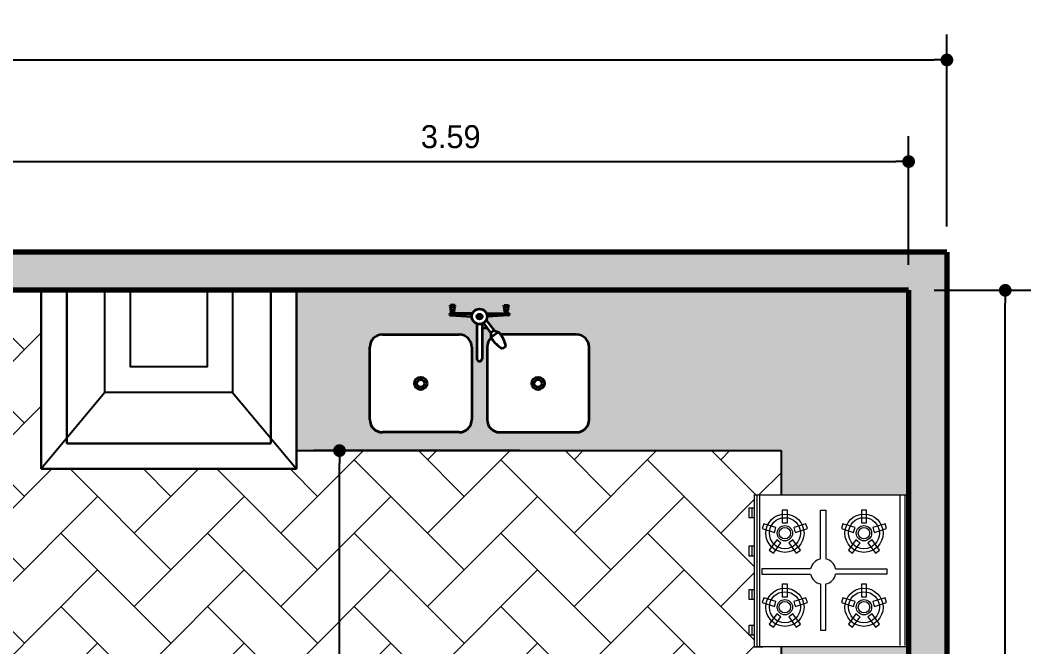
# Model space of a CAD drawing. Header units: millimetres. Extents: x 971.3 to 1010.6, y 593 to 619.8.
# Drawn here: x 978.491 to 982.452, y 617.373 to 619.828 of the extents above; entities that cross this region are included whole.
import ezdxf

# ---------------------------------------------------------------- set-up
doc = ezdxf.new("R2010")
doc.units = ezdxf.units.MM
doc.linetypes.add('ACAD_ISO10W100', pattern=[18.5, 12, -3, 0.5, -3])
for name, color, linetype, lineweight in [('1', 253, 'Continuous', 0), ('_mobiliário', 7, 'Continuous', 5), ('csco', 7, 'Continuous', 70), ('mesa', 7, 'Continuous', 9), ('www.dwgfree.com', 7, 'Continuous', 70)]:
    doc.layers.add(name, color=color, linetype=linetype, lineweight=lineweight)
doc.layers.add('MOBIL', color=7, linetype='Continuous')
doc.layers.add('MUEBLES', color=7, linetype='Continuous', lineweight=13, true_color=0x584b49)
doc.styles.get("Standard").update_dxf_attribs({"font": 'stylu.ttf'})
doc.dimstyles.new('1-75', dxfattribs={"dimtxt": 0.09, "dimasz": 0.05, "dimexe": 0.1, "dimexo": 0.1, "dimgap": 0.05, "dimtad": 1, "dimzin": 4, "dimdsep": 46, "dimtxsty": 'Standard', "dimblk": 'DOT', "dimcen": 0.09, "dimclrd": 250, "dimclre": 250, "dimclrt": 7, "dimaunit": 1, "dimazin": 0, "dimtfac": 1, "dimtix": 1, "dimtmove": 1, "dimatfit": 3, "dimfxl": 0.5, "dimtolj": 1, "dimtzin": 0, "dimarcsym": 0})

# ---------------------------------------------------------------- blocks, each defined once
blk = doc.blocks.new('COC')
for p, q in [((-0.2975, 0), (0.2975, 0)), ((0.2975, 0), (0.2975, -0.6)), ((-0.2975, -0.015), (0.2925, -0.015)), ((-0.2975, -0.035), (0.2925, -0.035)), ((-0.1658, -0.0863, 0.87), (-0.1848, -0.0925, 0.87)), ((-0.1848, -0.0925, 0.87), (-0.1694, -0.14, 0.87)), ((-0.1504, -0.1339, 0.87), (-0.1658, -0.0863, 0.87)), ((-0.0806, -0.114, 0.87), (-0.121, -0.1434, 0.87)), ((-0.0688, -0.1302, 0.87), (-0.0806, -0.114, 0.87)), ((-0.0075, -0.085, 0.87), (0.0125, -0.085, 0.87)), ((-0.0075, -0.286, 0.87), (-0.0075, -0.085, 0.87)), ((0.0125, -0.085, 0.87), (0.0125, -0.286, 0.87)), ((0.1242, -0.0863, 0.87), (0.1052, -0.0925, 0.87)), ((0.1052, -0.0925, 0.87), (0.1206, -0.14, 0.87)), ((0.1396, -0.1339, 0.87), (0.1242, -0.0863, 0.87)), ((0.2094, -0.114, 0.87), (0.169, -0.1434, 0.87)), ((0.2212, -0.1302, 0.87), (0.2094, -0.114, 0.87)), ((-0.1694, -0.14, 0.87), (-0.1599, -0.137, 0.87)), ((-0.1599, -0.137, 0.87), (-0.1504, -0.1339, 0.87)), ((-0.121, -0.1434, 0.87), (-0.1151, -0.1515, 0.87)), ((-0.1151, -0.1515, 0.87), (-0.1093, -0.1596, 0.87)), ((-0.1093, -0.1596, 0.87), (-0.0688, -0.1302, 0.87)), ((0.1206, -0.14, 0.87), (0.1301, -0.137, 0.87)), ((0.1301, -0.137, 0.87), (0.1396, -0.1339, 0.87)), ((0.169, -0.1434, 0.87), (0.1749, -0.1515, 0.87)), ((0.1749, -0.1515, 0.87), (0.1807, -0.1596, 0.87)), ((0.1807, -0.1596, 0.87), (0.2212, -0.1302, 0.87)), ((-0.2375, -0.165, 0.87), (-0.2375, -0.185, 0.87)), ((-0.1875, -0.165, 0.87), (-0.2375, -0.165, 0.87)), ((-0.2375, -0.185, 0.87), (-0.1875, -0.185, 0.87)), ((-0.1875, -0.175, 0.87), (-0.1875, -0.165, 0.87)), ((-0.1875, -0.185, 0.87), (-0.1875, -0.175, 0.87)), ((-0.1093, -0.1904, 0.87), (-0.1151, -0.1985, 0.87)), ((-0.0688, -0.2198, 0.87), (-0.1093, -0.1904, 0.87)), ((0.0525, -0.165, 0.87), (0.0525, -0.185, 0.87)), ((0.1025, -0.165, 0.87), (0.0525, -0.165, 0.87)), ((0.0525, -0.185, 0.87), (0.1025, -0.185, 0.87)), ((0.1025, -0.175, 0.87), (0.1025, -0.165, 0.87)), ((0.1025, -0.185, 0.87), (0.1025, -0.175, 0.87)), ((0.1807, -0.1904, 0.87), (0.1749, -0.1985, 0.87)), ((0.2212, -0.2198, 0.87), (0.1807, -0.1904, 0.87)), ((-0.1694, -0.21, 0.87), (-0.1848, -0.2575, 0.87)), ((-0.1599, -0.213, 0.87), (-0.1694, -0.21, 0.87)), ((-0.1658, -0.2637, 0.87), (-0.1504, -0.2161, 0.87)), ((-0.1504, -0.2161, 0.87), (-0.1599, -0.213, 0.87)), ((-0.1151, -0.1985, 0.87), (-0.121, -0.2066, 0.87)), ((-0.121, -0.2066, 0.87), (-0.0806, -0.236, 0.87)), ((-0.0806, -0.236, 0.87), (-0.0688, -0.2198, 0.87)), ((0.1206, -0.21, 0.87), (0.1052, -0.2575, 0.87)), ((0.1301, -0.213, 0.87), (0.1206, -0.21, 0.87)), ((0.1242, -0.2637, 0.87), (0.1396, -0.2161, 0.87)), ((0.1396, -0.2161, 0.87), (0.1301, -0.213, 0.87)), ((0.1749, -0.1985, 0.87), (0.169, -0.2066, 0.87)), ((0.169, -0.2066, 0.87), (0.2094, -0.236, 0.87)), ((0.2094, -0.236, 0.87), (0.2212, -0.2198, 0.87)), ((-0.1848, -0.2575, 0.87), (-0.1658, -0.2637, 0.87)), ((0.1052, -0.2575, 0.87), (0.1242, -0.2637, 0.87)), ((-0.2375, -0.325, 0.87), (-0.0465, -0.325, 0.87)), ((-0.2375, -0.345, 0.87), (-0.2375, -0.325, 0.87)), ((-0.0465, -0.345, 0.87), (-0.2375, -0.345, 0.87)), ((0.2325, -0.325, 0.87), (0.0515, -0.325, 0.87)), ((0.0515, -0.345, 0.87), (0.2325, -0.345, 0.87)), ((0.2325, -0.345, 0.87), (0.2325, -0.325, 0.87)), ((-0.0075, -0.384, 0.87), (-0.0075, -0.575, 0.87)), ((0.0125, -0.575, 0.87), (0.0125, -0.384, 0.87)), ((-0.1658, -0.3963, 0.87), (-0.1848, -0.4025, 0.87)), ((-0.1848, -0.4025, 0.87), (-0.1694, -0.45, 0.87)), ((-0.1504, -0.4439, 0.87), (-0.1658, -0.3963, 0.87)), ((-0.0806, -0.424, 0.87), (-0.121, -0.4534, 0.87)), ((-0.0688, -0.4402, 0.87), (-0.0806, -0.424, 0.87)), ((0.1242, -0.3963, 0.87), (0.1052, -0.4025, 0.87)), ((0.1052, -0.4025, 0.87), (0.1206, -0.45, 0.87)), ((0.1396, -0.4439, 0.87), (0.1242, -0.3963, 0.87)), ((0.2094, -0.424, 0.87), (0.169, -0.4534, 0.87)), ((0.2212, -0.4402, 0.87), (0.2094, -0.424, 0.87)), ((-0.2375, -0.475, 0.87), (-0.2375, -0.495, 0.87)), ((-0.1875, -0.475, 0.87), (-0.2375, -0.475, 0.87)), ((-0.1875, -0.485, 0.87), (-0.1875, -0.475, 0.87)), ((-0.1694, -0.45, 0.87), (-0.1599, -0.447, 0.87)), ((-0.1599, -0.447, 0.87), (-0.1504, -0.4439, 0.87)), ((-0.121, -0.4534, 0.87), (-0.1151, -0.4615, 0.87)), ((-0.1151, -0.4615, 0.87), (-0.1093, -0.4696, 0.87)), ((-0.1093, -0.4696, 0.87), (-0.0688, -0.4402, 0.87)), ((0.0525, -0.475, 0.87), (0.0525, -0.495, 0.87)), ((0.1025, -0.475, 0.87), (0.0525, -0.475, 0.87)), ((0.1025, -0.485, 0.87), (0.1025, -0.475, 0.87)), ((0.1206, -0.45, 0.87), (0.1301, -0.447, 0.87)), ((0.1301, -0.447, 0.87), (0.1396, -0.4439, 0.87)), ((0.169, -0.4534, 0.87), (0.1749, -0.4615, 0.87)), ((0.1749, -0.4615, 0.87), (0.1807, -0.4696, 0.87)), ((0.1807, -0.4696, 0.87), (0.2212, -0.4402, 0.87)), ((-0.2375, -0.495, 0.87), (-0.1875, -0.495, 0.87)), ((-0.1875, -0.495, 0.87), (-0.1875, -0.485, 0.87)), ((-0.1151, -0.5085, 0.87), (-0.121, -0.5166, 0.87)), ((-0.1093, -0.5004, 0.87), (-0.1151, -0.5085, 0.87)), ((-0.0688, -0.5298, 0.87), (-0.1093, -0.5004, 0.87)), ((0.0525, -0.495, 0.87), (0.1025, -0.495, 0.87)), ((0.1025, -0.495, 0.87), (0.1025, -0.485, 0.87)), ((0.1749, -0.5085, 0.87), (0.169, -0.5166, 0.87)), ((0.1807, -0.5004, 0.87), (0.1749, -0.5085, 0.87)), ((0.2212, -0.5298, 0.87), (0.1807, -0.5004, 0.87)), ((-0.1694, -0.52, 0.87), (-0.1848, -0.5675, 0.87)), ((-0.1599, -0.523, 0.87), (-0.1694, -0.52, 0.87)), ((-0.1658, -0.5737, 0.87), (-0.1504, -0.5261, 0.87)), ((-0.1504, -0.5261, 0.87), (-0.1599, -0.523, 0.87)), ((-0.121, -0.5166, 0.87), (-0.0806, -0.546, 0.87)), ((-0.0806, -0.546, 0.87), (-0.0688, -0.5298, 0.87)), ((0.1206, -0.52, 0.87), (0.1052, -0.5675, 0.87)), ((0.1301, -0.523, 0.87), (0.1206, -0.52, 0.87)), ((0.1242, -0.5737, 0.87), (0.1396, -0.5261, 0.87)), ((0.1396, -0.5261, 0.87), (0.1301, -0.523, 0.87)), ((0.169, -0.5166, 0.87), (0.2094, -0.546, 0.87)), ((0.2094, -0.546, 0.87), (0.2212, -0.5298, 0.87)), ((-0.2975, -0.585), (0.2925, -0.585)), ((-0.1848, -0.5675, 0.87), (-0.1658, -0.5737, 0.87)), ((-0.0075, -0.575, 0.87), (0.0125, -0.575, 0.87)), ((0.1052, -0.5675, 0.87), (0.1242, -0.5737, 0.87)), ((0.2922, -0.5847), (0.2973, -0.5847)), ((0.2973, -0.6048), (0.2973, -0.572)), ((-0.2975, -0.595), (0.2975, -0.595)), ((-0.2975, -0.605), (0.2925, -0.605)), ((-0.2475, -0.605, 0.78), (-0.2075, -0.605, 0.78)), ((-0.2475, -0.625, 0.78), (-0.2475, -0.605, 0.78)), ((-0.2475, -0.615, 0.78), (-0.2075, -0.615, 0.78)), ((-0.2475, -0.625, 0.78), (-0.2475, -0.615, 0.78)), ((-0.2075, -0.625, 0.78), (-0.2475, -0.625, 0.78)), ((-0.2075, -0.605, 0.78), (-0.2075, -0.625, 0.78)), ((-0.0975, -0.605, 0.78), (-0.0575, -0.605, 0.78)), ((-0.0975, -0.625, 0.78), (-0.0975, -0.605, 0.78)), ((-0.0975, -0.615, 0.78), (-0.0575, -0.615, 0.78)), ((-0.0975, -0.625, 0.78), (-0.0975, -0.615, 0.78)), ((-0.0575, -0.625, 0.78), (-0.0975, -0.625, 0.78)), ((-0.0575, -0.605, 0.78), (-0.0575, -0.625, 0.78)), ((0.0725, -0.605, 0.78), (0.1125, -0.605, 0.78)), ((0.0725, -0.625, 0.78), (0.0725, -0.605, 0.78)), ((0.0725, -0.615, 0.78), (0.1125, -0.615, 0.78)), ((0.0725, -0.625, 0.78), (0.0725, -0.615, 0.78)), ((0.1125, -0.625, 0.78), (0.0725, -0.625, 0.78)), ((0.1125, -0.605, 0.78), (0.1125, -0.625, 0.78)), ((0.2125, -0.605, 0.78), (0.2525, -0.605, 0.78)), ((0.2125, -0.625, 0.78), (0.2125, -0.605, 0.78)), ((0.2125, -0.615, 0.78), (0.2525, -0.615, 0.78)), ((0.2125, -0.625, 0.78), (0.2125, -0.615, 0.78)), ((0.2525, -0.625, 0.78), (0.2125, -0.625, 0.78)), ((0.2525, -0.605, 0.78), (0.2525, -0.625, 0.78)), ((0.2925, -0.6048), (0.2973, -0.6048))]:
    blk.add_line(p, q)
at = {"lineweight": 0}
blk.add_line((-0.2975, -0.605), (-0.2975, 0), dxfattribs=at)
for centre, radius in [((-0.1475, -0.175, 0.87), 0.075), ((-0.1475, -0.175, 0.87), 0.0608), ((0.1425, -0.175, 0.87), 0.075), ((0.1425, -0.175, 0.87), 0.0608), ((-0.1475, -0.175, 0.87), 0.03), ((-0.1475, -0.175, 0.87), 0.0224), ((0.1425, -0.175, 0.87), 0.03), ((0.1425, -0.175, 0.87), 0.0224), ((-0.1475, -0.485, 0.87), 0.075), ((-0.1475, -0.485, 0.87), 0.0608), ((0.1425, -0.485, 0.87), 0.075), ((0.1425, -0.485, 0.87), 0.0608), ((-0.1475, -0.485, 0.87), 0.03), ((-0.1475, -0.485, 0.87), 0.0224), ((0.1425, -0.485, 0.87), 0.03), ((0.1425, -0.485, 0.87), 0.0224)]:
    blk.add_circle(centre, radius, dxfattribs=at)
for start, end in [(101.537, 168.463), (11.537, 78.463), (191.537, 258.463), (281.537, 348.463)]:
    blk.add_arc((0.0025, -0.335, 0.87), 0.05, start, end, dxfattribs=at)
blk = doc.blocks.new('CUBA2NEW')
at = {"layer": '_mobiliário', "lineweight": 35}
for p, q in [((-0.1147, 0.2592), (-0.1136, 0.2636)), ((-0.0953, 0.2592), (-0.1147, 0.2592)), ((-0.1134, 0.2548), (-0.1147, 0.2592)), ((-0.0964, 0.2636), (-0.1136, 0.2636)), ((-0.0966, 0.2548), (-0.1134, 0.2548)), ((-0.1121, 0.2428), (-0.1121, 0.2548)), ((-0.0979, 0.2428), (-0.1121, 0.2428)), ((-0.1103, 0.2372), (-0.1103, 0.2428)), ((-0.0997, 0.2372), (-0.0997, 0.2428)), ((-0.0979, 0.2428), (-0.0979, 0.2548)), ((-0.0966, 0.2548), (-0.0953, 0.2592)), ((-0.0953, 0.2592), (-0.0964, 0.2636)), ((0.0955, 0.2592), (0.0966, 0.2636)), ((0.0955, 0.2592), (0.1149, 0.2592)), ((0.0968, 0.2548), (0.0955, 0.2592)), ((0.0966, 0.2636), (0.1138, 0.2636)), ((0.0968, 0.2548), (0.1136, 0.2548)), ((0.0981, 0.2428), (0.0981, 0.2548)), ((0.0981, 0.2428), (0.1123, 0.2428)), ((0.0999, 0.2372), (0.0999, 0.2428)), ((0.1105, 0.2372), (0.1105, 0.2428)), ((0.1123, 0.2428), (0.1123, 0.2548)), ((0.1136, 0.2548), (0.1149, 0.2592)), ((0.1149, 0.2592), (0.1138, 0.2636)), ((-0.1117, 0.23), (-0.1141, 0.23)), ((-0.1141, 0.2238), (-0.0299, 0.219)), ((-0.1008, 0.23), (-0.0275, 0.23)), ((-0.0275, 0.23), (-0.099, 0.23)), ((-0.0125, 0.2182), (0.0134, 0.2182)), ((0, 0.23), (0, 0.2052)), ((0.0101, 0.2183), (0.0101, 0.2179)), ((0.0101, 0.2179), (0.0101, 0.2179)), ((0.0268, 0.2045), (0.0572, 0.1637)), ((0.0277, 0.23), (0.0992, 0.23)), ((0.1143, 0.2238), (0.0301, 0.219)), ((0.1119, 0.23), (0.1143, 0.23)), ((-0.0099, 0.19), (-0.0099, 0.0533)), ((0.0101, 0.19), (0.0101, 0.0533)), ((0.0302, 0.1729), (0.0101, 0.1729)), ((0.0156, 0.1926), (0.0445, 0.1538)), ((0.0572, 0.1637), (0.0443, 0.1541)), ((0.0572, 0.1637), (0.0742, 0.1576)), ((-0.3805, 0.1479), (-0.0795, 0.1479)), ((0.0443, 0.1541), (0.0452, 0.1361)), ((0.0742, 0.1576), (0.0452, 0.1361)), ((0.3805, 0.1479), (0.0828, 0.1479)), ((-0.43, -0.1855), (-0.43, 0.0985)), ((-0.03, 0.0985), (-0.03, -0.1855)), ((0.03, 0.0985), (0.03, -0.1855)), ((0.1033, 0.1017), (0.0904, 0.0921)), ((0.43, -0.1855), (0.43, 0.0985)), ((-0.0795, -0.235), (-0.3805, -0.235)), ((0.0795, -0.235), (0.3805, -0.235))]:
    blk.add_line(p, q, dxfattribs=at)
for centre, radius in [((0.0001, 0.2183), 0.03), ((0.0001, 0.2183), 0.01), ((-0.23, -0.0435), 0.025), ((-0.23, -0.0435), 0.015), ((0.23, -0.0435), 0.025), ((0.23, -0.0435), 0.015)]:
    blk.add_circle(centre, radius, dxfattribs=at)
for centre, radius, start, end in [((-0.1141, 0.2269), 0.00311, 90, 270), ((-0.1109, 0.2336), 0.00364, 256.098, 80.406), ((-0.0991, 0.2336), 0.00364, 99.594, 283.902), ((0.0993, 0.2336), 0.00364, 256.098, 80.406), ((0.1111, 0.2336), 0.00364, 99.594, 283.902), ((0.1143, 0.2269), 0.00311, 270, 90), ((-0.3805, 0.0985), 0.0495, 90, 180), ((-0.0795, 0.0985), 0.0495, 0, 90), ((0.0795, 0.0985), 0.0495, 132.6749, 180), ((0.1514, 0.2), 0.124, 211.0354, 240.5209), ((0.0021, 0.0845), 0.1027, 9.6471, 45.43), ((0.0831, 0.0985), 0.0495, 90, 90.2722), ((0.3805, 0.0985), 0.0495, 0, 90), ((0.0001, 0.0533), 0.01, 180, 360), ((-0.3805, -0.1855), 0.0495, 180, 270), ((-0.0795, -0.1855), 0.0495, 270, 0), ((0.0795, -0.1855), 0.0495, 180, 270), ((0.3805, -0.1855), 0.0495, 270, 0)]:
    blk.add_arc(centre, radius, start, end, dxfattribs=at)
blk = doc.blocks.new('_Dot')
at = {"color": 0, "linetype": 'ByBlock', "lineweight": -2}
blk.add_line((-0.5, 0), (-1, 0), dxfattribs=at)
at = {"color": 0, "linetype": 'ByBlock', "const_width": 0.5}
blk.add_lwpolyline([(-0.25, 0, 1), (0.25, 0, 1)], format="xyb", close=True, dxfattribs=at)
blk = doc.blocks.new('*D63')
at = {"layer": 'Defpoints', "color": 0, "lineweight": 35, "transparency": 16777216}
for p in [(979.7423, 618.142), (980.5477, 618.142), (980.5477, 615.6322)]:
    blk.add_point(p, dxfattribs=at)
at = {"layer": 'www.dwgfree.com', "color": 250, "linetype": 'ACAD_ISO10W100', "lineweight": -2, "transparency": 16777216}
for p, q in [((980.4477, 618.142), (979.6423, 618.142)), ((980.4477, 615.6322), (979.6423, 615.6322))]:
    blk.add_line(p, q, dxfattribs=at)
at = {"layer": 'www.dwgfree.com', "color": 250, "lineweight": -2, "transparency": 16777216}
blk.add_line((979.7423, 615.6822), (979.7423, 618.092), dxfattribs=at)
at = {"layer": 'www.dwgfree.com', "color": 250, "lineweight": -2, "transparency": 16777216, "xscale": 0.05, "yscale": 0.05, "zscale": 0.05}
for p, rotation in [((979.7423, 618.142), 90), ((979.7423, 615.6322), 270)]:
    blk.add_blockref('_Dot', p, dxfattribs=dict(at, rotation=rotation))
at = {"layer": 'www.dwgfree.com', "color": 7, "lineweight": 35, "transparency": 16777216, "insert": (979.6453, 616.8871), "char_height": 0.09, "attachment_point": 5, "rotation": 90}
blk.add_mtext('\\A1;2.51 ', dxfattribs=at)
blk = doc.blocks.new('*D66')
at = {"layer": 'Defpoints', "color": 0, "lineweight": 35, "transparency": 16777216}
for p in [(981.9732, 619.2745), (978.3835, 618.7525), (981.9732, 618.77)]:
    blk.add_point(p, dxfattribs=at)
at = {"layer": 'www.dwgfree.com', "color": 250, "linetype": 'ACAD_ISO10W100', "lineweight": -2, "transparency": 16777216}
for p, q in [((978.3835, 618.8525), (978.3835, 619.3745)), ((981.9732, 618.87), (981.9732, 619.3745))]:
    blk.add_line(p, q, dxfattribs=at)
at = {"layer": 'www.dwgfree.com', "color": 250, "lineweight": -2, "transparency": 16777216}
blk.add_line((978.4335, 619.2745), (981.9232, 619.2745), dxfattribs=at)
at = {"layer": 'www.dwgfree.com', "color": 250, "lineweight": -2, "transparency": 16777216, "xscale": 0.05, "yscale": 0.05, "zscale": 0.05, "rotation": 180}
blk.add_blockref('_Dot', (978.3835, 619.2745), dxfattribs=at)
at = {"layer": 'www.dwgfree.com', "color": 250, "lineweight": -2, "transparency": 16777216, "xscale": 0.05, "yscale": 0.05, "zscale": 0.05}
blk.add_blockref('_Dot', (981.9732, 619.2745), dxfattribs=at)
at = {"layer": 'www.dwgfree.com', "color": 7, "lineweight": 35, "transparency": 16777216, "insert": (980.1784, 619.3714), "char_height": 0.09, "attachment_point": 5}
blk.add_mtext('\\A1;3.59 ', dxfattribs=at)
blk = doc.blocks.new('*D67')
at = {"layer": 'Defpoints', "color": 0, "lineweight": 35, "transparency": 16777216}
for p in [(982.1233, 619.6726), (972.1232, 618.92), (982.1233, 618.92)]:
    blk.add_point(p, dxfattribs=at)
at = {"layer": 'www.dwgfree.com', "color": 250, "linetype": 'ACAD_ISO10W100', "lineweight": -2, "transparency": 16777216}
for p, q in [((972.1232, 619.02), (972.1232, 619.7726)), ((982.1233, 619.02), (982.1233, 619.7726))]:
    blk.add_line(p, q, dxfattribs=at)
at = {"layer": 'www.dwgfree.com', "color": 250, "lineweight": -2, "transparency": 16777216}
blk.add_line((972.1732, 619.6726), (982.0733, 619.6726), dxfattribs=at)
at = {"layer": 'www.dwgfree.com', "color": 250, "lineweight": -2, "transparency": 16777216, "xscale": 0.05, "yscale": 0.05, "zscale": 0.05, "rotation": 180}
blk.add_blockref('_Dot', (972.1232, 619.6726), dxfattribs=at)
at = {"layer": 'www.dwgfree.com', "color": 250, "lineweight": -2, "transparency": 16777216, "xscale": 0.05, "yscale": 0.05, "zscale": 0.05}
blk.add_blockref('_Dot', (982.1233, 619.6726), dxfattribs=at)
at = {"layer": 'www.dwgfree.com', "color": 7, "lineweight": 35, "transparency": 16777216, "insert": (977.1232, 619.7692), "char_height": 0.09, "attachment_point": 5}
blk.add_mtext('\\A1;10.00 ', dxfattribs=at)
blk = doc.blocks.new('*D77')
at = {"layer": 'Defpoints', "color": 0, "lineweight": 35, "transparency": 16777216}
for p in [(981.9732, 618.77), (982.3521, 618.77), (981.9732, 610.197)]:
    blk.add_point(p, dxfattribs=at)
at = {"layer": 'www.dwgfree.com', "color": 250, "linetype": 'ACAD_ISO10W100', "lineweight": -2, "transparency": 16777216}
for p, q in [((982.0732, 618.77), (982.4521, 618.77)), ((982.0732, 610.197), (982.4521, 610.197))]:
    blk.add_line(p, q, dxfattribs=at)
at = {"layer": 'www.dwgfree.com', "color": 250, "lineweight": -2, "transparency": 16777216}
blk.add_line((982.3521, 610.247), (982.3521, 618.72), dxfattribs=at)
at = {"layer": 'www.dwgfree.com', "color": 250, "lineweight": -2, "transparency": 16777216, "xscale": 0.05, "yscale": 0.05, "zscale": 0.05}
for p, rotation in [((982.3521, 618.77), 90), ((982.3521, 610.197), 270)]:
    blk.add_blockref('_Dot', p, dxfattribs=dict(at, rotation=rotation))
at = {"layer": 'www.dwgfree.com', "color": 7, "lineweight": 35, "transparency": 16777216, "insert": (982.2539, 614.4835), "char_height": 0.09, "attachment_point": 5, "rotation": 90}
blk.add_mtext('\\A1;8.57 ', dxfattribs=at)

msp = doc.modelspace()

# ---------------------------------------------------------------- hatches: boundary and pattern name
at = {"layer": 'mesa', "ltscale": 0.1}
h = msp.add_hatch(color=27, dxfattribs=at)
h.dxf.hatch_style = 1
h.set_gradient(color1=(123, 74, 61), color2=(208, 170, 159), one_color=1, tint=0.72)
h.paths.add_polyline_path([(981.9732, 618.77), (979.5732, 618.77), (979.5732, 618.142), (981.4732, 618.142), (981.4732, 617.9684), (981.9732, 617.9684)])
h.paths.add_polyline_path([(980.721, 618.2633, -0.414214), (980.6716, 618.2138), (980.3705, 618.2138, -0.414214), (980.321, 618.2633), (980.321, 618.5473, -0.204794), (980.3363, 618.583), (980.3353, 618.6029), (980.3213, 618.6217), (980.3011, 618.6217), (980.3011, 618.5021, -1), (980.2811, 618.5021), (980.2811, 618.6388, -0.32491), (980.2612, 618.6678), (980.1767, 618.6726, -0.972072), (980.1769, 618.6788), (980.1811, 618.6788, 0.813431), (980.1808, 618.686), (980.1808, 618.6916), (980.179, 618.6916), (980.179, 618.6989), (980.1751, 618.7124), (980.197, 618.7124), (980.1931, 618.6989), (980.1931, 618.6916), (980.1913, 618.686, 1.038319), (980.1928, 618.6788), (980.2636, 618.6788, -0.660594), (980.3187, 618.6788), (980.3912, 618.6788, 0.813431), (980.391, 618.686), (980.391, 618.6916), (980.3891, 618.6916), (980.3891, 618.6989), (980.3853, 618.7124), (980.4072, 618.7124), (980.4033, 618.6989), (980.4033, 618.6916), (980.4015, 618.686, 0.926655), (980.404, 618.6785, -1.224319), (980.4056, 618.6726), (980.3211, 618.6678, -0.125752), (980.3178, 618.6534), (980.3482, 618.6125), (980.3652, 618.6064, -0.031649), (980.3739, 618.5967), (980.6716, 618.5967, -0.414214), (980.721, 618.5473)], flags=16)
h.paths.add_polyline_path([(980.496, 618.4053, -1), (980.546, 618.4053, -1)], flags=0)
h.paths.add_polyline_path([(980.506, 618.4053, -1), (980.536, 618.4053, -1)], flags=0)
h.paths.add_polyline_path([(980.3011, 618.6667), (980.3011, 618.6667, -0.981925), (980.2811, 618.6671, -1), (980.3011, 618.6671)], flags=0)
h.paths.add_polyline_path([(980.261, 618.2633, -0.414214), (980.2116, 618.2138), (979.9105, 618.2138, -0.414214), (979.861, 618.2633), (979.861, 618.5473, -0.414214), (979.9105, 618.5967), (980.2116, 618.5967, -0.414214), (980.261, 618.5473)], flags=16)
h.paths.add_polyline_path([(980.036, 618.4053, -1), (980.086, 618.4053, -1)], flags=0)
h.paths.add_polyline_path([(980.046, 618.4053, -1), (980.076, 618.4053, -1)], flags=0)
h.paths.add_polyline_path([(981.9732, 616.6067), (981.9564, 616.6067), (981.9564, 617.0319), (981.9732, 617.0319), (981.9732, 617.3734), (981.4732, 617.3734), (981.4732, 617.1559), (981.9312, 617.1559), (981.9312, 616.4827), (981.4732, 616.4827), (981.4732, 615.6322), (980.5477, 615.6322), (980.5477, 615.0322), (981.9732, 615.0322)])
at = {"layer": 'www.dwgfree.com', "lineweight": 35}
msp.add_hatch(color=256, dxfattribs=at).paths.add_polyline_path([(982.1233, 618.92), (972.1232, 618.92), (972.1232, 611.1214), (972.2732, 611.1211), (972.2732, 618.77), (981.9732, 618.77), (981.9732, 615.6322), (981.9732, 611.0995), (982.1232, 611.0991)])
at = {"layer": 'www.dwgfree.com', "lineweight": 13}
h = msp.add_hatch(dxfattribs=at)
h.set_pattern_fill('AR-HBONE', color=256, scale=0.002, style=0)
h.set_pattern_definition([(45, (976.63896, 610.347), (3e-17, 0.287368), [0.6096, -0.2032]), (135, (976.78265, 610.49069), (3e-17, 0.287368), [0.6096, -0.2032])])
h.paths.add_polyline_path([(981.4732, 618.142), (979.5732, 618.142), (979.5732, 618.07), (978.5732, 618.07), (978.5732, 618.77), (978.3835, 618.77), (978.3835, 614.166), (978.3835, 611.857), (976.639, 611.857), (976.639, 610.347), (981.9732, 610.347), (981.9732, 615.0322), (980.5477, 615.0322), (980.5477, 615.6322), (981.4732, 615.6322), (981.4732, 616.4827), (981.3064, 616.4827), (981.3064, 617.1559), (981.4732, 617.1559), (981.4732, 617.3734), (981.3682, 617.3734), (981.3682, 617.9684), (981.4732, 617.9684)])
at = {"layer": 'www.dwgfree.com', "lineweight": 35}
h = msp.add_hatch(dxfattribs=at)
h.set_pattern_fill('AR-SAND', color=256, scale=0.002, style=0)
h.set_pattern_definition([(37.5, (979.57325, 615.03215), (-0.0032, 0.0978826), [0, -0.077216, 0, -0.08636, 0, -0.08255]), (7.5, (979.57325, 615.03215), (0.0899047, 0.143365), [0, -0.041656, 0, -0.069596, 0, -0.02667]), (327.5, (979.510766, 615.03215), (0.1581985, 0.0002874), [0, -0.0254, 0, -0.09144, 0, -0.11938]), (317.5, (979.51077, 615.03215), (0.1527113, 0.044586), [0, -0.0127, 0, -0.059944, 0, -0.06858])])
h.paths.add_polyline_path([(981.9732, 618.77), (979.5732, 618.77), (979.5732, 618.142), (981.4732, 618.142), (981.4732, 617.9684), (981.9732, 617.9684)])
h.paths.add_polyline_path([(980.721, 618.2633, -0.414214), (980.6716, 618.2138), (980.3705, 618.2138, -0.414214), (980.321, 618.2633), (980.321, 618.5473, -0.204794), (980.3363, 618.583), (980.3353, 618.6029), (980.3213, 618.6217), (980.3011, 618.6217), (980.3011, 618.5021, -1), (980.2811, 618.5021), (980.2811, 618.6388, -0.32491), (980.2612, 618.6678), (980.1767, 618.6726, -0.972072), (980.1769, 618.6788), (980.1811, 618.6788, 0.813431), (980.1808, 618.686), (980.1808, 618.6916), (980.179, 618.6916), (980.179, 618.6989), (980.1751, 618.7124), (980.197, 618.7124), (980.1931, 618.6989), (980.1931, 618.6916), (980.1913, 618.686, 1.038319), (980.1928, 618.6788), (980.2636, 618.6788, -0.660594), (980.3187, 618.6788), (980.3912, 618.6788, 0.813431), (980.391, 618.686), (980.391, 618.6916), (980.3891, 618.6916), (980.3891, 618.6989), (980.3853, 618.7124), (980.4072, 618.7124), (980.4033, 618.6989), (980.4033, 618.6916), (980.4015, 618.686, 0.926655), (980.404, 618.6785, -1.224319), (980.4056, 618.6726), (980.3211, 618.6678, -0.125752), (980.3178, 618.6534), (980.3482, 618.6125), (980.3652, 618.6064, -0.031649), (980.3739, 618.5967), (980.6716, 618.5967, -0.414214), (980.721, 618.5473)], flags=16)
h.paths.add_polyline_path([(980.496, 618.4053, -1), (980.546, 618.4053, -1)], flags=0)
h.paths.add_polyline_path([(980.506, 618.4053, -1), (980.536, 618.4053, -1)], flags=0)
h.paths.add_polyline_path([(980.3011, 618.6667), (980.3011, 618.6667, -0.981925), (980.2811, 618.6671, -1), (980.3011, 618.6671)], flags=0)
h.paths.add_polyline_path([(980.261, 618.2633, -0.414214), (980.2116, 618.2138), (979.9105, 618.2138, -0.414214), (979.861, 618.2633), (979.861, 618.5473, -0.414214), (979.9105, 618.5967), (980.2116, 618.5967, -0.414214), (980.261, 618.5473)], flags=16)
h.paths.add_polyline_path([(980.036, 618.4053, -1), (980.086, 618.4053, -1)], flags=0)
h.paths.add_polyline_path([(980.046, 618.4053, -1), (980.076, 618.4053, -1)], flags=0)
h.paths.add_polyline_path([(981.9732, 617.3734), (981.4732, 617.3734), (981.4732, 617.1559), (981.9312, 617.1559), (981.9312, 616.4827), (981.4732, 616.4827), (981.4732, 615.6322), (980.5477, 615.6322), (980.5477, 615.0322), (981.9732, 615.0322), (981.9732, 616.6067), (981.9564, 616.6067), (981.9564, 617.0319), (981.9732, 617.0319)])

# ---------------------------------------------------------------- linework, layer by layer
at = {"color": 11, "lineweight": 30}
for p, q in [((978.5732, 618.07), (978.5732, 618.77)), ((978.6732, 618.17), (978.6732, 618.77)), ((979.4732, 618.77), (979.4732, 618.17)), ((979.5732, 618.77), (979.5732, 618.07)), ((978.6732, 618.17), (979.4732, 618.17)), ((978.5732, 618.07), (979.5732, 618.07))]:
    msp.add_line(p, q, dxfattribs=at)
for p, q in [((981.9732, 618.77), (978.5732, 618.77)), ((981.9732, 618.142), (981.9732, 618.77))]:
    msp.add_line(p, q)
at = {"layer": 'csco'}
for p, q in [((982.1233, 618.92), (972.1232, 618.92)), ((982.1233, 618.92), (982.1232, 606.847)), ((981.9732, 618.77), (972.2732, 618.77))]:
    msp.add_line(p, q, dxfattribs=at)
msp.add_lwpolyline([(981.9732, 618.77), (981.9732, 610.347), (981.8509, 610.347), (981.8509, 610.197), (981.9732, 610.197), (981.9732, 606.747)], dxfattribs=at)
at = {"layer": 'MOBIL'}
for p, q in [((981.9732, 618.77), (981.9732, 615.6322)), ((978.8232, 618.37), (978.5732, 618.07)), ((979.3232, 618.37), (979.5732, 618.07)), ((979.5732, 618.142), (981.4732, 618.142)), ((981.4732, 618.142), (981.4732, 617.9684)), ((981.4732, 617.3734), (981.4732, 617.1559))]:
    msp.add_line(p, q, dxfattribs=at)
for points in [[(979.3232, 618.77), (979.3232, 618.37), (978.8232, 618.37), (978.8232, 618.77)], [(979.2232, 618.77), (979.2232, 618.47), (978.9232, 618.47), (978.9232, 618.77)]]:
    msp.add_lwpolyline(points, dxfattribs=at)

# ---------------------------------------------------------------- block references
at = {"layer": '1'}
msp.add_blockref('CUBA2NEW', (980.291, 618.4488), dxfattribs=at)
at = {"layer": 'MUEBLES', "rotation": 270}
msp.add_blockref('COC', (981.9732, 617.6709, -0.87), dxfattribs=at)

# ---------------------------------------------------------------- dimensions: what is measured, and where the dimension line sits
at = {"layer": 'www.dwgfree.com', "lineweight": 35}
for base, p1, p2, picture, middle in [((982.1233, 619.6726), (972.1232, 618.92), (982.1233, 618.92), '*D67', (977.1232, 619.7692)), ((981.9732, 619.2745), (978.3835, 618.7525), (981.9732, 618.77), '*D66', (980.1784, 619.3714))]:
    dim = msp.add_linear_dim(base=base, p1=p1, p2=p2, dimstyle='1-75', override={"dimpost": ' ', "dimfxl": 0.05}, dxfattribs=at)
    dim.commit()
    dim.dimension.update_dxf_attribs({"geometry": picture, "text_midpoint": middle})
for base, p1, p2, picture, middle in [((982.3521, 618.77), (981.9732, 610.197), (981.9732, 618.77), '*D77', (982.2539, 614.4835)), ((979.7423, 618.142), (980.5477, 615.6322), (980.5477, 618.142), '*D63', (979.6453, 616.8871))]:
    dim = msp.add_linear_dim(base=base, p1=p1, p2=p2, angle=90, dimstyle='1-75', override={"dimpost": ' ', "dimfxl": 0.05}, dxfattribs=at)
    dim.commit()
    dim.dimension.update_dxf_attribs({"geometry": picture, "text_midpoint": middle})

doc.saveas('drawing.dxf')
